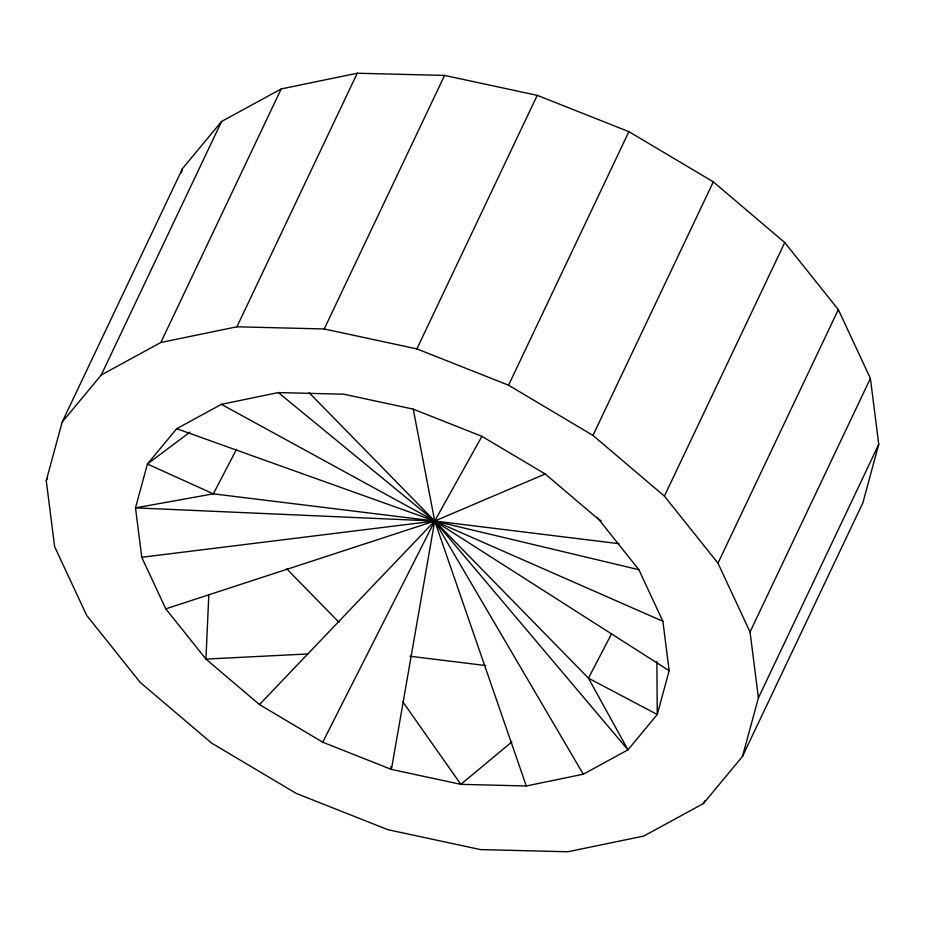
<?xml version="1.0" encoding="UTF-8"?>
<svg xmlns="http://www.w3.org/2000/svg" width="925" height="925" viewBox="0 0 925 925"><rect width="100%" height="100%" fill="white"/><g stroke="black" fill="none" stroke-linecap="round" stroke-linejoin="round"><path stroke-width="1.39" d="M208.83 594.428L205.928 659.086L259.463 704.572L322.721 742.208L391.414 769.415L460.847 784.342L526.29 785.972L583.293 774.213L627.959 749.84L657.247 714.528L669.157 670.683L662.89 621.288L638.863 569.707L597.007 517.168M601.273 520.74L598.718 519.468L545.195 473.982L481.925 436.346L434.715 521.041L391.414 769.415L390.836 766.594M46.25 480.653L62.148 422.135L182.502 168.581L221.584 121.464L281.188 88.939L357.247 73.237L444.578 75.422L537.24 95.344L628.896 131.651L713.325 181.867L784.758 242.558L838.327 309.609L870.39 378.429L878.75 444.347L862.852 502.865L742.497 756.419L703.416 803.536L643.812 836.061L567.753 851.763L480.422 849.578L387.76 829.656L296.104 793.349L211.675 743.133L140.242 682.442L86.672 615.391L54.61 546.571L46.25 480.653L47.487 478.052M181.358 172.767L182.502 168.581M742.497 756.419L758.407 697.901L878.75 444.347M62.148 422.135L101.241 375.018L221.584 121.464M101.241 375.018L160.834 342.493L281.188 88.939M160.834 342.493L236.904 326.791L357.247 73.237M236.904 326.791L324.236 328.976L444.578 75.422M324.236 328.976L416.886 348.898L537.24 95.344M758.407 697.901L750.036 631.983L717.973 563.163L664.404 496.112L592.971 435.421L508.553 385.205L628.896 131.651M592.971 435.421L713.325 181.867M664.404 496.112L784.758 242.558M717.973 563.163L838.327 309.609M750.036 631.983L870.39 378.429M703.416 803.536L704.653 800.934M322.721 742.208L434.715 521.041L413.244 409.139L343.799 394.212L278.356 392.57L221.364 404.341L176.698 428.714L147.41 464.026L135.489 507.871L141.756 557.266L165.783 608.847L205.928 659.086L308.094 653.94M236.534 449.272L213.328 493.846L135.489 507.871L434.715 521.041L638.863 569.707M433.386 523.596L434.715 521.041L545.195 473.982M611.668 633.579L588.462 678.164L627.959 749.84L434.715 521.041L278.356 392.57M259.463 704.572L434.715 521.041L662.89 621.288M511.895 741.873L460.847 784.342L402.768 701.728M190.007 432.102L147.41 464.026L213.328 493.846L618.964 543.68M165.783 608.847L434.715 521.041L669.157 670.683M141.756 557.266L434.715 521.041L583.293 774.213M409.925 656.241L485.625 665.538M176.698 428.714L434.715 521.041L526.29 785.972M416.886 348.898L508.553 385.205M413.244 409.139L481.925 436.346M221.364 404.341L434.715 521.041M309.1 392.674L588.462 678.164L657.247 714.528L656.877 661.491M286.692 568.817L338.943 622.224"/></g></svg>
